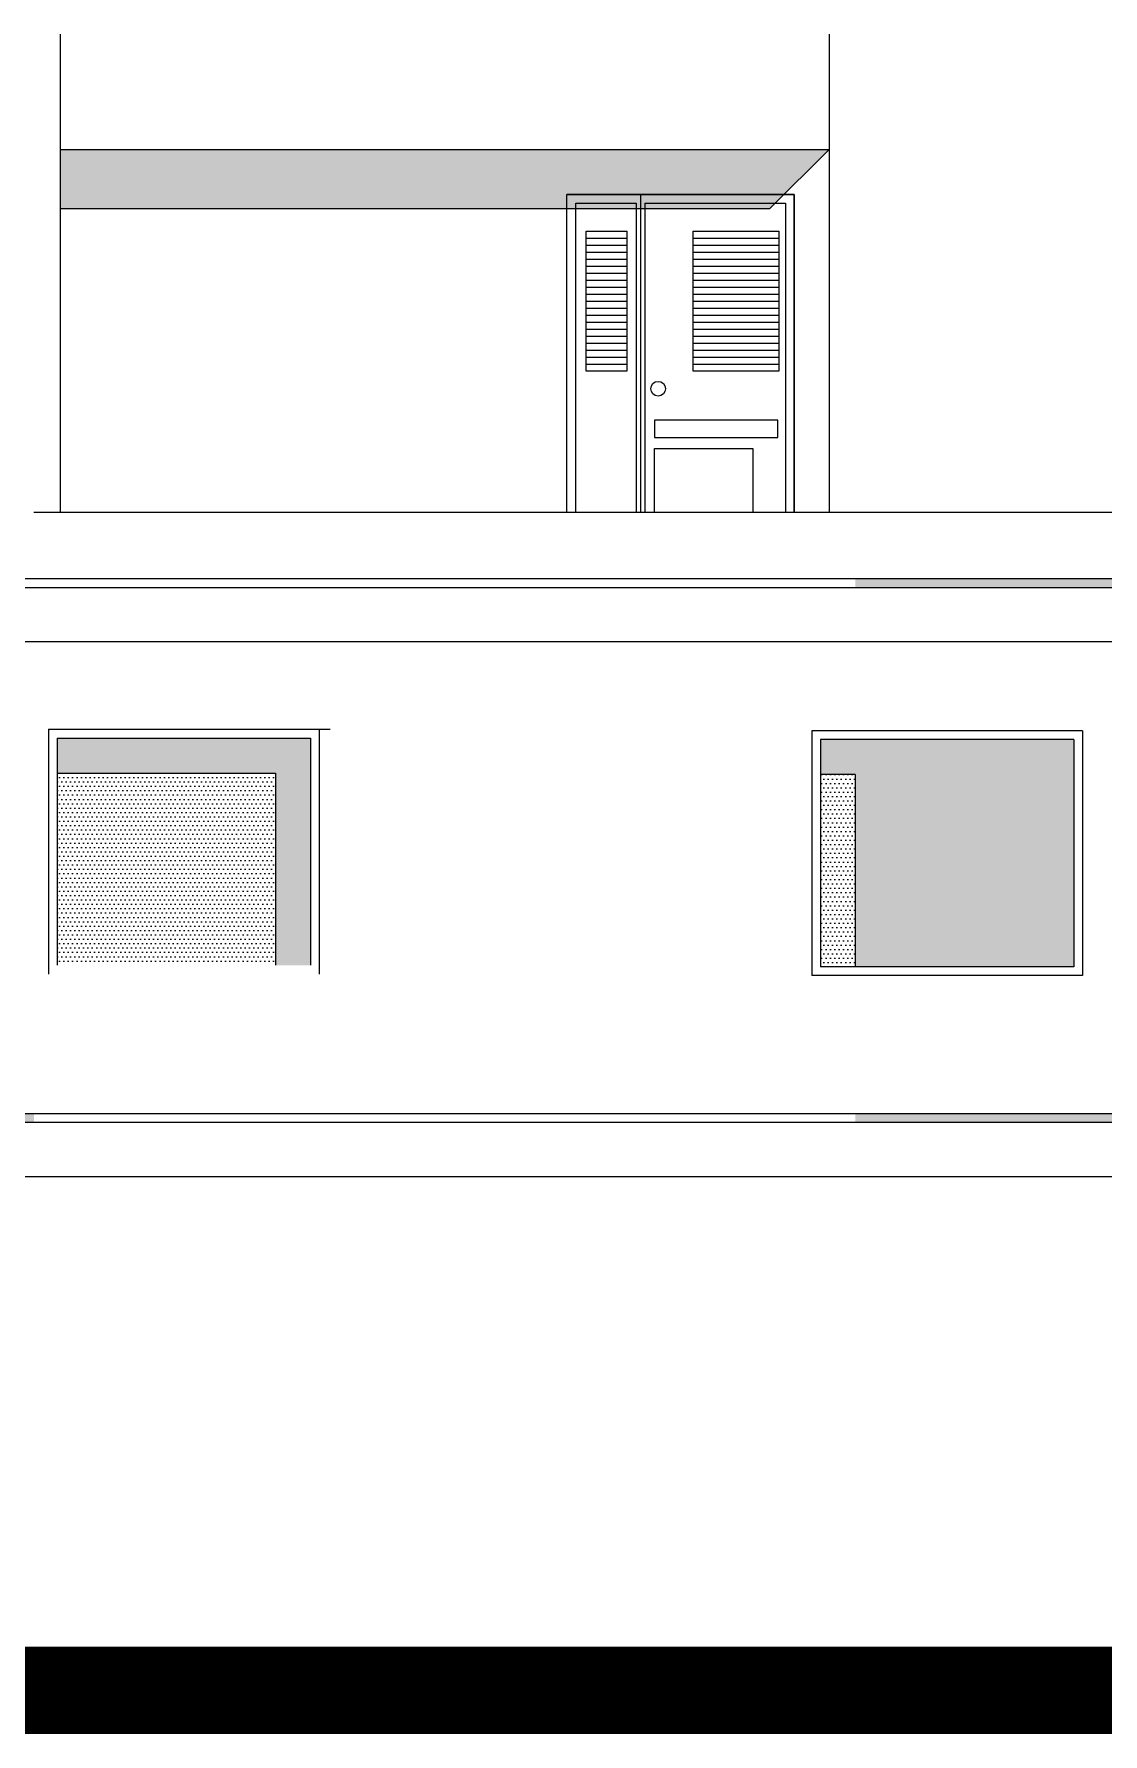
# Model space of a CAD drawing. Header units: millimetres. Extents: x 3669.6 to 3740.3, y 1535.4 to 1572.3.
# Drawn here: x 3694.03 to 3700.14, y 1535.39 to 1545.12 of the extents above; entities that cross this region are included whole.
import ezdxf

# ---------------------------------------------------------------- set-up
doc = ezdxf.new("R2010")
doc.units = ezdxf.units.MM
doc.layers.add('1', color=7, linetype='Continuous')
doc.layers.add('3', color=9, linetype='Continuous')

msp = doc.modelspace()

# ---------------------------------------------------------------- hatches: boundary and pattern name
for points in [[(3694.1754, 1544.4581), (3694.1754, 1544.119), (3698.2362, 1544.119), (3698.5754, 1544.4581)], [(3698.7254, 1542.0003), (3703.8754, 1542.0003), (3703.8754, 1541.9503), (3698.7254, 1541.9503)], [(3694.1575, 1541.0903), (3695.6075, 1541.0903), (3695.6075, 1539.7903), (3695.4075, 1539.7903), (3695.4075, 1540.8903), (3694.1575, 1540.8903)], [(3699.9763, 1541.0818), (3698.5263, 1541.0818), (3698.5263, 1540.8818), (3698.7247, 1540.8818), (3698.7247, 1539.7818), (3699.9763, 1539.7818)], [(3698.7254, 1538.9403), (3703.8754, 1538.9403), (3703.8754, 1538.8903), (3698.7254, 1538.8903)], [(3698.7254, 1535.8803), (3703.8754, 1535.8803), (3703.8754, 1535.8303), (3698.7254, 1535.8303)]]:
    msp.add_hatch(color=256).paths.add_polyline_path(points)
h = msp.add_hatch(color=256)
h.paths.add_polyline_path([(3688.8754, 1538.9403), (3694.0254, 1538.9403), (3694.0254, 1538.8903), (3688.8754, 1538.8903)])
h.paths.add_polyline_path([(3688.8754, 1535.8803), (3694.0254, 1535.8803), (3694.0254, 1535.8303), (3688.8754, 1535.8303)])
h = msp.add_hatch(color=256)
h.paths.add_polyline_path([(3694.0254, 1535.8803), (3697.2237, 1535.8803), (3697.2237, 1535.8303), (3694.0254, 1535.8303)])
h.paths.add_polyline_path([(3697.2237, 1535.8803), (3698.7254, 1535.8803), (3698.7254, 1535.8303), (3697.2237, 1535.8303)])
at = {"layer": '1'}
h = msp.add_hatch(dxfattribs=at)
h.set_pattern_fill('DOTS', color=256, scale=0.4, style=0)
h.set_pattern_definition([(0, (3592.95809, 1560.130978), (0.0125, 0.025), [0, -0.025])])
h.paths.add_polyline_path([(3698.5263, 1540.8818), (3698.7247, 1540.8818), (3698.7247, 1539.7818), (3698.5263, 1539.7818)])
at = {"layer": '3'}
h = msp.add_hatch(dxfattribs=at)
h.set_pattern_fill('DOTS', color=256, scale=0.4, style=0)
h.set_pattern_definition([(0, (3594.45907, 1560.139548), (0.0125, 0.025), [0, -0.025])])
h.paths.add_polyline_path([(3695.4075, 1540.8903), (3695.4075, 1539.7903), (3694.1575, 1539.7903), (3694.1575, 1540.8903)])

# ---------------------------------------------------------------- linework, layer by layer
for p, q in [((3698.5754, 1544.4581), (3698.2362, 1544.119)), ((3703.8754, 1542.3803), (3698.7254, 1542.3803)), ((3698.7247, 1540.8818), (3698.7247, 1539.7818))]:
    msp.add_line(p, q)
at = {"const_width": 0.5}
msp.add_lwpolyline([(3669.8399, 1535.6425), (3706.3681, 1535.6425)], dxfattribs=at)
at = {"layer": '1'}
for p, q in [((3694.1754, 1545.1181), (3694.1754, 1542.3803)), ((3698.5754, 1545.1181), (3698.5754, 1542.3803)), ((3694.1754, 1544.4581), (3698.5754, 1544.4581)), ((3697.0754, 1542.3803), (3697.0754, 1544.2003)), ((3698.3754, 1544.2003), (3697.0754, 1544.2003)), ((3697.4707, 1544.1503), (3697.4707, 1542.3803)), ((3697.4957, 1544.2003), (3697.4957, 1542.3803)), ((3697.5207, 1544.1503), (3697.5207, 1542.3803)), ((3698.3754, 1542.3803), (3698.3754, 1544.2003)), ((3694.1754, 1544.119), (3698.2362, 1544.119)), ((3697.1861, 1543.9495), (3697.4181, 1543.9495)), ((3697.1861, 1543.9095), (3697.4181, 1543.9095)), ((3697.1861, 1543.8695), (3697.4181, 1543.8695)), ((3697.7975, 1543.9495), (3698.2878, 1543.9495)), ((3697.7975, 1543.9095), (3698.2878, 1543.9095)), ((3697.7975, 1543.8695), (3698.2878, 1543.8695)), ((3697.1861, 1543.8295), (3697.4181, 1543.8295)), ((3697.1861, 1543.7895), (3697.4181, 1543.7895)), ((3697.7975, 1543.8295), (3698.2878, 1543.8295)), ((3697.7975, 1543.7895), (3698.2878, 1543.7895)), ((3697.1861, 1543.7495), (3697.4181, 1543.7495)), ((3697.1861, 1543.7095), (3697.4181, 1543.7095)), ((3697.1861, 1543.6695), (3697.4181, 1543.6695)), ((3697.7975, 1543.7495), (3698.2878, 1543.7495)), ((3697.7975, 1543.7095), (3698.2878, 1543.7095)), ((3697.7975, 1543.6695), (3698.2878, 1543.6695)), ((3697.1861, 1543.6295), (3697.4181, 1543.6295)), ((3697.1861, 1543.5895), (3697.4181, 1543.5895)), ((3697.7975, 1543.6295), (3698.2878, 1543.6295)), ((3697.7975, 1543.5895), (3698.2878, 1543.5895)), ((3697.1861, 1543.5495), (3697.4181, 1543.5495)), ((3697.1861, 1543.5095), (3697.4181, 1543.5095)), ((3697.1861, 1543.4695), (3697.4181, 1543.4695)), ((3697.7975, 1543.5495), (3698.2878, 1543.5495)), ((3697.7975, 1543.5095), (3698.2878, 1543.5095)), ((3697.7975, 1543.4695), (3698.2878, 1543.4695)), ((3697.1861, 1543.4295), (3697.4181, 1543.4295)), ((3697.1861, 1543.3895), (3697.4181, 1543.3895)), ((3697.7975, 1543.4295), (3698.2878, 1543.4295)), ((3697.7975, 1543.3895), (3698.2878, 1543.3895)), ((3697.1861, 1543.3495), (3697.4181, 1543.3495)), ((3697.1861, 1543.3095), (3697.4181, 1543.3095)), ((3697.7975, 1543.3495), (3698.2878, 1543.3495)), ((3697.7975, 1543.3095), (3698.2878, 1543.3095)), ((3697.1861, 1543.2695), (3697.4181, 1543.2695)), ((3697.1861, 1543.2295), (3697.4181, 1543.2295)), ((3697.7975, 1543.2695), (3698.2878, 1543.2695)), ((3697.7975, 1543.2295), (3698.2878, 1543.2295)), ((3698.7254, 1542.3803), (3694.0254, 1542.3803)), ((3703.8754, 1542.0003), (3688.8754, 1542.0003)), ((3703.8754, 1541.9503), (3688.8754, 1541.9503)), ((3703.8754, 1541.6403), (3688.8754, 1541.6403)), ((3694.1075, 1541.1403), (3694.1075, 1539.7403)), ((3694.1075, 1541.1403), (3695.6575, 1541.1403)), ((3694.1699, 1541.1403), (3695.7199, 1541.1403)), ((3695.6575, 1541.1403), (3695.6575, 1539.7403)), ((3700.0263, 1541.1318), (3698.4763, 1541.1318)), ((3698.4763, 1541.1318), (3698.4763, 1539.7318)), ((3700.0263, 1541.1318), (3700.0263, 1539.7318)), ((3694.1575, 1541.0903), (3695.6075, 1541.0903)), ((3694.1575, 1541.0903), (3694.1575, 1539.7903)), ((3695.6075, 1541.0903), (3695.6075, 1539.7903)), ((3699.9763, 1541.0818), (3698.5263, 1541.0818)), ((3698.5263, 1541.0818), (3698.5263, 1539.7818)), ((3699.9763, 1541.0818), (3699.9763, 1539.7818)), ((3694.1575, 1540.8903), (3695.4075, 1540.8903)), ((3695.4075, 1540.8903), (3695.4075, 1539.7903)), ((3698.7247, 1540.8818), (3698.5263, 1540.8818)), ((3699.9763, 1539.7818), (3698.5263, 1539.7818)), ((3700.0263, 1539.7318), (3698.4763, 1539.7318)), ((3703.8754, 1538.9403), (3688.8754, 1538.9403)), ((3703.8754, 1538.8903), (3688.8754, 1538.8903)), ((3703.8754, 1538.5803), (3688.8754, 1538.5803)), ((3703.8754, 1535.8803), (3688.8754, 1535.8803)), ((3697.2237, 1535.8803), (3697.2237, 1535.5203)), ((3703.8754, 1535.8303), (3688.8754, 1535.8303)), ((3703.8754, 1535.5203), (3688.8754, 1535.5203))]:
    msp.add_line(p, q, dxfattribs=at)
for points in [[(3697.0754, 1542.3803), (3697.0754, 1544.2003), (3698.3754, 1544.2003), (3698.3754, 1542.3803)], [(3697.1254, 1542.3803), (3697.1254, 1544.1503), (3697.4707, 1544.1503)], [(3697.5207, 1544.1503), (3698.3254, 1544.1503), (3698.3254, 1542.3803)], [(3697.5763, 1542.3803), (3697.5763, 1542.7462), (3698.1402, 1542.7462), (3698.1402, 1542.3803)]]:
    msp.add_lwpolyline(points, dxfattribs=at)
for points in [[(3697.1861, 1543.9895), (3697.4181, 1543.9895), (3697.4181, 1543.1887), (3697.1861, 1543.1887)], [(3697.7975, 1543.9895), (3698.2878, 1543.9895), (3698.2878, 1543.1895), (3697.7975, 1543.1895)], [(3697.5763, 1542.8094), (3698.2825, 1542.8094), (3698.2825, 1542.9095), (3697.5763, 1542.9095)]]:
    msp.add_lwpolyline(points, close=True, dxfattribs=at)
msp.add_circle((3697.5973, 1543.0886), 0.0421, dxfattribs=at)

doc.saveas('drawing.dxf')
